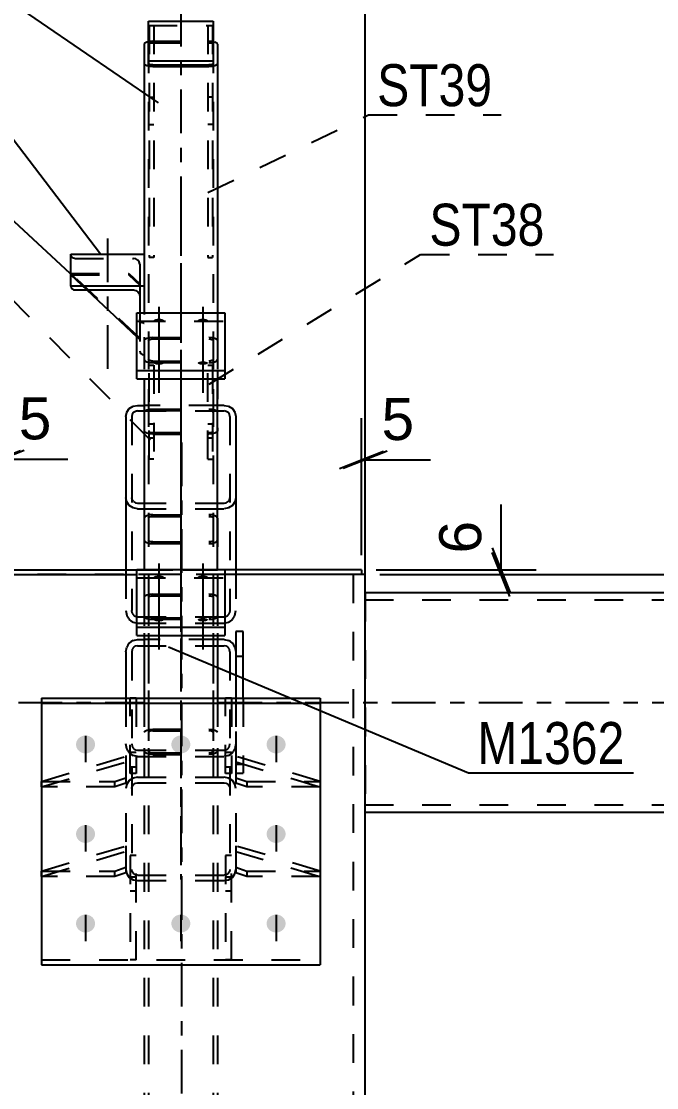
# Model space of a CAD drawing. Header units: millimetres. Extents: x -353 to 488, y -226 to 368.
# Drawn here: x -227.7 to -184.3, y 256.3 to 329 of the extents above; entities that cross this region are included whole.
import ezdxf

# ---------------------------------------------------------------- set-up
doc = ezdxf.new("R2010")
doc.units = ezdxf.units.MM
doc.linetypes.add('DXK_LINE_DOT2', pattern=[3.9198, 1.9599, -1.9599])
doc.linetypes.add('DXK_LINE_DOT3', pattern=[5.9187, 2.979, -0.9799, 0.9799, -0.9799])
doc.styles.add('Arial', font='ARIAL.TTF', dxfattribs={"height": 0.2})
doc.styles.add('Arial Narrow', font='ARIALN.TTF', dxfattribs={"height": 0.2})

# ---------------------------------------------------------------- blocks, each defined once
blk = doc.blocks.new('Part-284857872-17317 - 17312')
at = {"color": 2, "linetype": 'Continuous'}
for p, q in [((-220.06, 286.781), (-219.754, 286.846)), ((-219.754, 286.846), (-219.304, 286.846)), ((-213.854, 286.846), (-214.304, 286.846)), ((-213.854, 286.846), (-213.548, 286.781)), ((-220.554, 285.995), (-220.493, 286.321)), ((-220.554, 285.995), (-220.554, 282.844)), ((-213.115, 286.321), (-213.054, 285.995)), ((-213.054, 284.49), (-213.054, 282.844))]:
    blk.add_line(p, q, dxfattribs=at)
at = {"color": 7, "linetype": 'DXK_LINE_DOT2'}
for p, q in [((-214.304, 286.846), (-219.304, 286.846)), ((-220.124, 286.158), (-220.154, 285.995)), ((-220.154, 285.995), (-220.154, 271.145)), ((-219.754, 286.421), (-219.907, 286.388)), ((-219.754, 286.421), (-213.854, 286.421)), ((-213.701, 286.388), (-213.854, 286.421)), ((-213.454, 285.995), (-213.484, 286.158)), ((-213.454, 285.995), (-213.454, 271.145)), ((-213.054, 285.995), (-213.054, 284.49)), ((-220.554, 282.844), (-220.554, 271.145)), ((-213.054, 282.844), (-213.054, 271.145)), ((-220.493, 279.39), (-220.554, 279.716)), ((-220.154, 279.716), (-220.124, 279.553)), ((-219.907, 279.323), (-219.754, 279.291)), ((-213.854, 279.291), (-213.701, 279.323)), ((-213.484, 279.553), (-213.454, 279.716)), ((-213.054, 279.716), (-213.115, 279.39)), ((-219.754, 278.865), (-220.06, 278.93)), ((-219.754, 279.291), (-213.854, 279.291)), ((-219.754, 278.865), (-213.854, 278.865)), ((-213.548, 278.93), (-213.854, 278.865)), ((-220.32, 277.221), (-220.493, 276.977)), ((-220.06, 277.384), (-220.32, 277.221)), ((-219.754, 277.441), (-220.06, 277.384)), ((-219.754, 277.441), (-213.854, 277.441)), ((-213.548, 277.384), (-213.854, 277.441)), ((-213.288, 277.221), (-213.548, 277.384)), ((-213.115, 276.977), (-213.288, 277.221)), ((-220.493, 276.977), (-220.554, 276.689)), ((-220.154, 276.689), (-220.124, 276.833)), ((-220.124, 276.833), (-220.037, 276.955)), ((-220.037, 276.955), (-219.907, 277.036)), ((-219.907, 277.036), (-219.754, 277.065)), ((-219.754, 277.065), (-213.854, 277.065)), ((-213.854, 277.065), (-213.701, 277.036)), ((-213.701, 277.036), (-213.571, 276.955)), ((-213.571, 276.955), (-213.484, 276.833)), ((-213.484, 276.833), (-213.454, 276.689)), ((-213.054, 276.689), (-213.115, 276.977)), ((-220.554, 271.145), (-220.493, 270.857)), ((-220.493, 270.857), (-220.32, 270.613)), ((-220.32, 270.613), (-220.06, 270.45)), ((-220.124, 271.001), (-220.154, 271.145)), ((-220.037, 270.879), (-220.124, 271.001)), ((-219.907, 270.798), (-220.037, 270.879)), ((-219.754, 270.769), (-219.907, 270.798)), ((-219.754, 270.769), (-213.854, 270.769)), ((-213.701, 270.798), (-213.854, 270.769)), ((-213.571, 270.879), (-213.701, 270.798)), ((-213.484, 271.001), (-213.571, 270.879)), ((-213.548, 270.45), (-213.288, 270.613)), ((-213.454, 271.145), (-213.484, 271.001)), ((-213.288, 270.613), (-213.115, 270.857)), ((-213.115, 270.857), (-213.054, 271.145)), ((-220.06, 270.45), (-219.754, 270.393)), ((-219.754, 270.393), (-213.854, 270.393)), ((-213.854, 270.393), (-213.548, 270.45))]:
    blk.add_line(p, q, dxfattribs=at)
at = {"color": 7, "linetype": 'DXK_LINE_DOT3'}
blk.add_line((-216.804, 286.276), (-216.804, 270.497), dxfattribs=at)
at = {"color": 2, "linetype": 'Continuous'}
for centre, start, end in [((-219.719, 286.027), 114.31991, 159.24164), ((-213.889, 286.027), 20.75836, 65.68009)]:
    blk.add_arc(centre, 0.827, start, end, dxfattribs=at)
at = {"color": 7, "linetype": 'DXK_LINE_DOT2'}
for centre, radius, start, end in [((-219.737, 286.011), 0.414, 114.31991, 159.24164), ((-213.871, 286.011), 0.414, 20.75836, 65.68009), ((-219.719, 279.684), 0.827, 200.75836, 245.68009), ((-219.737, 279.7), 0.414, 200.75836, 245.68009), ((-213.871, 279.7), 0.414, 294.31991, 339.24164), ((-213.889, 279.684), 0.827, 294.31991, 339.24164)]:
    blk.add_arc(centre, radius, start, end, dxfattribs=at)
blk = doc.blocks.new('Part-284857872-17377 - 17312')
at = {"color": 7, "linetype": 'DXK_LINE_DOT3'}
blk.add_line((-216.804, 336.187), (-216.804, 292.31), dxfattribs=at)
at = {"color": 2, "linetype": 'Continuous'}
for p, q in [((-219.258, 327.521), (-219.304, 327.442)), ((-219.304, 327.442), (-219.304, 311.392)), ((-219.128, 327.588), (-219.258, 327.521)), ((-219.004, 327.616), (-219.128, 327.588)), ((-214.604, 327.616), (-214.48, 327.588)), ((-214.35, 327.521), (-214.48, 327.588)), ((-214.304, 327.442), (-214.35, 327.521)), ((-214.304, 327.442), (-214.304, 309.118)), ((-219.304, 326.141), (-219.258, 326.063)), ((-219.258, 326.063), (-219.128, 325.996)), ((-219.128, 325.996), (-218.934, 325.951)), ((-218.934, 325.951), (-218.704, 325.936)), ((-218.704, 326.038), (-214.904, 326.038)), ((-218.704, 325.936), (-214.904, 325.936)), ((-214.904, 325.936), (-214.674, 325.951)), ((-214.674, 325.951), (-214.48, 325.996)), ((-214.48, 325.996), (-214.35, 326.063)), ((-214.35, 326.063), (-214.304, 326.141))]:
    blk.add_line(p, q, dxfattribs=at)
at = {"color": 7, "linetype": 'DXK_LINE_DOT2'}
for p, q in [((-218.934, 327.632), (-219.004, 327.616)), ((-219.004, 327.442), (-218.981, 327.482)), ((-219.004, 327.442), (-219.004, 301.055)), ((-218.981, 327.482), (-218.916, 327.515)), ((-218.704, 327.648), (-218.934, 327.632)), ((-218.916, 327.515), (-218.819, 327.537)), ((-218.819, 327.537), (-218.704, 327.545)), ((-218.704, 327.648), (-214.904, 327.648)), ((-218.704, 327.545), (-214.904, 327.545)), ((-214.904, 327.648), (-214.674, 327.632)), ((-214.904, 327.545), (-214.789, 327.537)), ((-214.789, 327.537), (-214.692, 327.515)), ((-214.692, 327.515), (-214.627, 327.482)), ((-214.674, 327.632), (-214.604, 327.616)), ((-214.627, 327.482), (-214.604, 327.442)), ((-214.604, 327.442), (-214.604, 301.055)), ((-218.981, 326.102), (-219.004, 326.141)), ((-218.916, 326.069), (-218.981, 326.102)), ((-218.819, 326.046), (-218.916, 326.069)), ((-218.704, 326.038), (-218.819, 326.046)), ((-214.789, 326.046), (-214.904, 326.038)), ((-214.692, 326.069), (-214.789, 326.046)), ((-214.627, 326.102), (-214.692, 326.069)), ((-214.604, 326.141), (-214.627, 326.102)), ((-219.304, 311.392), (-219.304, 301.055)), ((-214.304, 309.118), (-214.304, 301.055)), ((-219.304, 302.356), (-219.258, 302.435)), ((-219.258, 302.435), (-219.128, 302.502)), ((-219.128, 302.502), (-218.934, 302.546)), ((-218.981, 302.396), (-219.004, 302.356)), ((-218.916, 302.429), (-218.981, 302.396)), ((-218.934, 302.546), (-218.704, 302.562)), ((-218.819, 302.451), (-218.916, 302.429)), ((-218.704, 302.459), (-218.819, 302.451)), ((-218.704, 302.562), (-214.904, 302.562)), ((-218.704, 302.459), (-214.904, 302.459)), ((-214.904, 302.562), (-214.674, 302.546)), ((-214.789, 302.451), (-214.904, 302.459)), ((-214.692, 302.429), (-214.789, 302.451)), ((-214.627, 302.396), (-214.692, 302.429)), ((-214.674, 302.546), (-214.48, 302.502)), ((-214.604, 302.356), (-214.627, 302.396)), ((-214.48, 302.502), (-214.35, 302.435)), ((-214.35, 302.435), (-214.304, 302.356)), ((-219.258, 300.976), (-219.304, 301.055)), ((-219.128, 300.91), (-219.258, 300.976)), ((-218.934, 300.865), (-219.128, 300.91)), ((-219.004, 301.055), (-218.981, 301.016)), ((-218.981, 301.016), (-218.916, 300.982)), ((-218.704, 300.85), (-218.934, 300.865)), ((-218.916, 300.982), (-218.819, 300.96)), ((-218.819, 300.96), (-218.704, 300.952)), ((-218.704, 300.952), (-214.904, 300.952)), ((-218.704, 300.85), (-214.904, 300.85)), ((-214.904, 300.952), (-214.789, 300.96)), ((-214.674, 300.865), (-214.904, 300.85)), ((-214.789, 300.96), (-214.692, 300.982)), ((-214.692, 300.982), (-214.627, 301.016)), ((-214.48, 300.91), (-214.674, 300.865)), ((-214.627, 301.016), (-214.604, 301.055)), ((-214.35, 300.976), (-214.48, 300.91)), ((-214.304, 301.055), (-214.35, 300.976))]:
    blk.add_line(p, q, dxfattribs=at)
blk = doc.blocks.new('Part-284857872-17313 - 17312')
at = {"color": 2, "linetype": 'Continuous'}
for p, q in [((-149.805, 290.035), (-204.236, 290.035)), ((-154.93, 275.035), (-204.236, 275.035))]:
    blk.add_line(p, q, dxfattribs=at)
at = {"color": 7, "linetype": 'DXK_LINE_DOT2'}
for p, q in [((-204.236, 290.035), (-204.236, 275.035)), ((-143.505, 289.535), (-204.236, 289.535)), ((-143.505, 275.535), (-204.236, 275.535))]:
    blk.add_line(p, q, dxfattribs=at)
at = {"color": 7, "linetype": 'DXK_LINE_DOT3'}
blk.add_line((-214.236, 282.535), (-133.505, 282.535), dxfattribs=at)
blk = doc.blocks.new('Part-284857872-17332 - 17312')
at = {"color": 2, "linetype": 'Continuous'}
for p, q in [((-226.304, 282.844), (-207.304, 282.844)), ((-226.304, 282.844), (-226.304, 264.648)), ((-226.304, 282.502), (-207.304, 282.502)), ((-207.304, 282.844), (-207.304, 264.648)), ((-226.304, 264.648), (-207.304, 264.648))]:
    blk.add_line(p, q, dxfattribs=at)
at = {"color": 7, "linetype": 'DXK_LINE_DOT2'}
blk.add_line((-226.304, 264.99), (-207.304, 264.99), dxfattribs=at)
blk = doc.blocks.new('Part-284857872-17334 - 17312')
at = {"color": 2, "linetype": 'Continuous'}
for p, q in [((-228.986, 291.584), (-219.804, 291.584)), ((-228.986, 291.584), (-228.986, 291.284)), ((-228.986, 291.284), (-228.441, 291.284)), ((-204.486, 291.584), (-213.804, 291.584)), ((-204.486, 291.284), (-205.032, 291.284)), ((-204.486, 291.584), (-204.486, 291.284))]:
    blk.add_line(p, q, dxfattribs=at)
at = {"color": 7, "linetype": 'DXK_LINE_DOT2'}
for p, q in [((-205.032, 291.284), (-228.441, 291.284)), ((-213.804, 291.584), (-219.804, 291.584))]:
    blk.add_line(p, q, dxfattribs=at)
blk = doc.blocks.new('Part-284857872-17336 - 17312')
at = {"color": 2, "linetype": 'Continuous'}
for p, q in [((-213.054, 287.378), (-213.054, 284.49)), ((-212.554, 287.378), (-213.054, 287.378)), ((-212.554, 282.844), (-212.554, 287.378)), ((-213.054, 285.712), (-212.554, 285.712))]:
    blk.add_line(p, q, dxfattribs=at)
at = {"color": 7, "linetype": 'DXK_LINE_DOT2'}
for p, q in [((-213.054, 284.49), (-213.054, 277.724)), ((-212.554, 282.844), (-212.554, 277.724)), ((-213.054, 278.333), (-212.554, 278.333)), ((-213.054, 277.724), (-212.554, 277.724))]:
    blk.add_line(p, q, dxfattribs=at)
blk = doc.blocks.new('Part-284857872-17338 - 17312')
at = {"color": 7, "linetype": 'DXK_LINE_DOT3'}
blk.add_line((-292.986, 282.535), (-219.236, 282.535), dxfattribs=at)
blk = doc.blocks.new('Part-284857872-17363 - 17312')
at = {"color": 2, "linetype": 'Continuous'}
for p, q in [((-220.493, 302.346), (-220.32, 302.59)), ((-220.32, 302.59), (-220.06, 302.753)), ((-220.06, 302.753), (-219.754, 302.81)), ((-219.754, 302.81), (-219.304, 302.81)), ((-213.854, 302.81), (-214.304, 302.81)), ((-213.854, 302.81), (-213.548, 302.753)), ((-213.548, 302.753), (-213.288, 302.59)), ((-213.288, 302.59), (-213.115, 302.346)), ((-220.554, 302.058), (-220.493, 302.346)), ((-220.554, 302.058), (-220.554, 291.584)), ((-213.115, 302.346), (-213.054, 302.058)), ((-213.054, 302.058), (-213.054, 291.584))]:
    blk.add_line(p, q, dxfattribs=at)
at = {"color": 7, "linetype": 'DXK_LINE_DOT2'}
for p, q in [((-214.304, 302.81), (-219.304, 302.81)), ((-220.124, 302.202), (-220.154, 302.058)), ((-220.154, 302.058), (-220.154, 288.815)), ((-220.037, 302.324), (-220.124, 302.202)), ((-219.907, 302.405), (-220.037, 302.324)), ((-219.754, 302.434), (-219.907, 302.405)), ((-219.754, 302.434), (-213.854, 302.434)), ((-213.701, 302.405), (-213.854, 302.434)), ((-213.571, 302.324), (-213.701, 302.405)), ((-213.484, 302.202), (-213.571, 302.324)), ((-213.454, 302.058), (-213.484, 302.202)), ((-213.454, 302.058), (-213.454, 288.815)), ((-220.493, 296.226), (-220.554, 296.514)), ((-220.32, 295.982), (-220.493, 296.226)), ((-220.124, 296.37), (-220.154, 296.514)), ((-220.06, 296.281), (-220.124, 296.37)), ((-220.037, 296.248), (-220.06, 296.281)), ((-220.037, 296.248), (-219.907, 296.167)), ((-219.907, 296.167), (-219.754, 296.138)), ((-219.754, 296.138), (-213.854, 296.138)), ((-213.854, 296.138), (-213.701, 296.167)), ((-213.701, 296.167), (-213.571, 296.248)), ((-213.571, 296.248), (-213.548, 296.281)), ((-213.548, 296.281), (-213.484, 296.37)), ((-213.484, 296.37), (-213.454, 296.514)), ((-213.115, 296.226), (-213.288, 295.982)), ((-213.054, 296.514), (-213.115, 296.226)), ((-220.06, 295.819), (-220.32, 295.982)), ((-219.754, 295.762), (-220.06, 295.819)), ((-219.754, 295.762), (-213.854, 295.762)), ((-213.548, 295.819), (-213.854, 295.762)), ((-213.288, 295.982), (-213.548, 295.819)), ((-220.554, 291.584), (-213.054, 291.584)), ((-220.554, 291.584), (-220.554, 288.815)), ((-213.054, 291.584), (-213.054, 288.815)), ((-220.554, 288.815), (-220.493, 288.49)), ((-220.124, 288.652), (-220.154, 288.815)), ((-213.454, 288.815), (-213.484, 288.652)), ((-213.115, 288.49), (-213.054, 288.815)), ((-219.754, 288.39), (-219.907, 288.422)), ((-219.754, 288.39), (-213.854, 288.39)), ((-213.701, 288.422), (-213.854, 288.39)), ((-220.06, 288.029), (-219.754, 287.964)), ((-219.754, 287.964), (-213.854, 287.964)), ((-213.854, 287.964), (-213.548, 288.029))]:
    blk.add_line(p, q, dxfattribs=at)
at = {"color": 7, "linetype": 'DXK_LINE_DOT3'}
blk.add_line((-216.804, 302.706), (-216.804, 284.64), dxfattribs=at)
at = {"color": 7, "linetype": 'DXK_LINE_DOT2'}
for centre, radius, start, end in [((-219.719, 288.783), 0.827, 200.75831, 245.68004), ((-219.737, 288.799), 0.414, 200.75831, 245.68004), ((-213.871, 288.799), 0.414, 294.31996, 339.24169), ((-213.889, 288.783), 0.827, 294.31996, 339.24169)]:
    blk.add_arc(centre, radius, start, end, dxfattribs=at)
blk = doc.blocks.new('Part-284857872-17364 - 17312')
at = {"color": 7, "linetype": 'DXK_LINE_DOT2'}
for p, q in [((-218.934, 295.339), (-219.128, 295.287)), ((-218.704, 295.357), (-218.934, 295.339)), ((-218.704, 295.357), (-214.904, 295.357)), ((-214.674, 295.339), (-214.904, 295.357)), ((-214.48, 295.287), (-214.674, 295.339)), ((-219.258, 295.211), (-219.304, 295.12)), ((-219.304, 295.12), (-219.304, 182.166)), ((-219.128, 295.287), (-219.258, 295.211)), ((-219.004, 295.12), (-218.981, 295.165)), ((-219.004, 295.12), (-219.004, 182.166)), ((-218.981, 295.165), (-218.916, 295.204)), ((-218.916, 295.204), (-218.819, 295.229)), ((-218.819, 295.229), (-218.704, 295.238)), ((-218.704, 295.238), (-214.904, 295.238)), ((-214.904, 295.238), (-214.789, 295.229)), ((-214.789, 295.229), (-214.692, 295.204)), ((-214.692, 295.204), (-214.627, 295.165)), ((-214.627, 295.165), (-214.604, 295.12)), ((-214.604, 295.12), (-214.604, 182.166)), ((-214.35, 295.211), (-214.48, 295.287)), ((-214.304, 295.12), (-214.35, 295.211)), ((-214.304, 295.12), (-214.304, 182.166)), ((-219.304, 293.621), (-219.258, 293.531)), ((-219.258, 293.531), (-219.128, 293.454)), ((-219.128, 293.454), (-218.934, 293.402)), ((-218.981, 293.576), (-219.004, 293.621)), ((-218.916, 293.537), (-218.981, 293.576)), ((-218.934, 293.402), (-218.704, 293.384)), ((-218.819, 293.512), (-218.916, 293.537)), ((-218.704, 293.503), (-218.819, 293.512)), ((-218.704, 293.503), (-214.904, 293.503)), ((-218.704, 293.384), (-214.904, 293.384)), ((-214.789, 293.512), (-214.904, 293.503)), ((-214.904, 293.384), (-214.674, 293.402)), ((-214.692, 293.537), (-214.789, 293.512)), ((-214.627, 293.576), (-214.692, 293.537)), ((-214.674, 293.402), (-214.48, 293.454)), ((-214.604, 293.621), (-214.627, 293.576)), ((-214.48, 293.454), (-214.35, 293.531)), ((-214.35, 293.531), (-214.304, 293.621))]:
    blk.add_line(p, q, dxfattribs=at)
blk = doc.blocks.new('Part-284857872-17368 - 17312')
at = {"color": 7, "linetype": 'DXK_LINE_DOT3'}
blk.add_line((-216.804, 315.985), (-216.804, 282.188), dxfattribs=at)
at = {"color": 7, "linetype": 'DXK_LINE_DOT2'}
for p, q in [((-219.258, 307.316), (-219.304, 307.238)), ((-219.304, 307.238), (-219.304, 304.621)), ((-219.128, 307.383), (-219.258, 307.316)), ((-218.934, 307.427), (-219.128, 307.383)), ((-219.004, 307.238), (-218.981, 307.277)), ((-219.004, 307.238), (-219.004, 291.584)), ((-218.981, 307.277), (-218.916, 307.31)), ((-218.704, 307.443), (-218.934, 307.427)), ((-218.916, 307.31), (-218.819, 307.332)), ((-218.819, 307.332), (-218.704, 307.34)), ((-218.704, 307.443), (-214.904, 307.443)), ((-218.704, 307.34), (-214.904, 307.34)), ((-214.674, 307.427), (-214.904, 307.443)), ((-214.904, 307.34), (-214.789, 307.332)), ((-214.789, 307.332), (-214.692, 307.31)), ((-214.692, 307.31), (-214.627, 307.277)), ((-214.48, 307.383), (-214.674, 307.427)), ((-214.627, 307.277), (-214.604, 307.238)), ((-214.604, 307.238), (-214.604, 291.584)), ((-214.35, 307.316), (-214.48, 307.383)), ((-214.304, 307.238), (-214.35, 307.316)), ((-214.304, 307.238), (-214.304, 304.621)), ((-219.304, 305.938), (-219.258, 305.859)), ((-219.258, 305.859), (-219.128, 305.793)), ((-219.128, 305.793), (-218.934, 305.748)), ((-218.981, 305.899), (-219.004, 305.938)), ((-218.916, 305.865), (-218.981, 305.899)), ((-218.934, 305.748), (-218.704, 305.733)), ((-218.819, 305.843), (-218.916, 305.865)), ((-218.704, 305.835), (-218.819, 305.843)), ((-218.704, 305.835), (-214.904, 305.835)), ((-218.704, 305.733), (-214.904, 305.733)), ((-214.789, 305.843), (-214.904, 305.835)), ((-214.904, 305.733), (-214.674, 305.748)), ((-214.692, 305.865), (-214.789, 305.843)), ((-214.627, 305.899), (-214.692, 305.865)), ((-214.674, 305.748), (-214.48, 305.793)), ((-214.604, 305.938), (-214.627, 305.899)), ((-214.48, 305.793), (-214.35, 305.859)), ((-214.35, 305.859), (-214.304, 305.938)), ((-219.304, 291.609), (-219.304, 291.584)), ((-219.304, 291.584), (-214.304, 291.584)), ((-214.304, 291.584), (-214.304, 291.609))]:
    blk.add_line(p, q, dxfattribs=at)
at = {"color": 2, "linetype": 'Continuous'}
for p, q in [((-219.304, 304.621), (-219.304, 291.609)), ((-214.304, 291.609), (-214.304, 304.621))]:
    blk.add_line(p, q, dxfattribs=at)
blk = doc.blocks.new('Part-284857872-17369 - 17312')
at = {"color": 2, "linetype": 'Continuous'}
for p, q in [((-219.804, 304.621), (-219.804, 309.118)), ((-219.804, 309.118), (-213.804, 309.118)), ((-213.804, 309.118), (-213.804, 304.621)), ((-219.804, 305.185), (-213.804, 305.185)), ((-219.804, 304.621), (-213.804, 304.621))]:
    blk.add_line(p, q, dxfattribs=at)
at = {"color": 7, "linetype": 'DXK_LINE_DOT2'}
blk.add_line((-219.804, 308.554), (-213.804, 308.554), dxfattribs=at)
blk = doc.blocks.new('Part-284857872-17370 - 17312')
at = {"color": 7, "linetype": 'DXK_LINE_DOT3'}
blk.add_line((-216.804, 298.475), (-216.804, 270.466), dxfattribs=at)
at = {"color": 7, "linetype": 'DXK_LINE_DOT2'}
for p, q in [((-219.258, 289.807), (-219.304, 289.728)), ((-219.304, 289.728), (-219.304, 287.112)), ((-219.128, 289.873), (-219.258, 289.807)), ((-218.934, 289.918), (-219.128, 289.873)), ((-219.004, 289.728), (-218.981, 289.768)), ((-219.004, 289.728), (-219.004, 279.213)), ((-218.981, 289.768), (-218.916, 289.801)), ((-218.704, 289.934), (-218.934, 289.918)), ((-218.916, 289.801), (-218.819, 289.823)), ((-218.819, 289.823), (-218.704, 289.831)), ((-218.704, 289.934), (-214.904, 289.934)), ((-218.704, 289.831), (-214.904, 289.831)), ((-214.674, 289.918), (-214.904, 289.934)), ((-214.904, 289.831), (-214.789, 289.823)), ((-214.789, 289.823), (-214.692, 289.801)), ((-214.692, 289.801), (-214.627, 289.768)), ((-214.48, 289.873), (-214.674, 289.918)), ((-214.627, 289.768), (-214.604, 289.728)), ((-214.604, 289.728), (-214.604, 279.213)), ((-214.35, 289.807), (-214.48, 289.873)), ((-214.304, 289.728), (-214.35, 289.807)), ((-214.304, 289.728), (-214.304, 287.112)), ((-219.304, 288.429), (-219.258, 288.35)), ((-219.258, 288.35), (-219.128, 288.284)), ((-219.128, 288.284), (-218.934, 288.239)), ((-218.981, 288.389), (-219.004, 288.429)), ((-218.916, 288.356), (-218.981, 288.389)), ((-218.934, 288.239), (-218.704, 288.223)), ((-218.819, 288.334), (-218.916, 288.356)), ((-218.704, 288.326), (-218.819, 288.334)), ((-218.704, 288.326), (-214.904, 288.326)), ((-218.704, 288.223), (-214.904, 288.223)), ((-214.789, 288.334), (-214.904, 288.326)), ((-214.904, 288.223), (-214.674, 288.239)), ((-214.692, 288.356), (-214.789, 288.334)), ((-214.627, 288.389), (-214.692, 288.356)), ((-214.674, 288.239), (-214.48, 288.284)), ((-214.604, 288.429), (-214.627, 288.389)), ((-214.48, 288.284), (-214.35, 288.35)), ((-214.35, 288.35), (-214.304, 288.429)), ((-219.304, 282.844), (-219.304, 279.213)), ((-214.304, 282.844), (-214.304, 279.213)), ((-219.304, 280.512), (-219.258, 280.591)), ((-219.258, 280.591), (-219.128, 280.658)), ((-219.128, 280.658), (-218.934, 280.702)), ((-218.981, 280.552), (-219.004, 280.512)), ((-218.916, 280.585), (-218.981, 280.552)), ((-218.934, 280.702), (-218.704, 280.718)), ((-218.819, 280.607), (-218.916, 280.585)), ((-218.704, 280.615), (-218.819, 280.607)), ((-218.704, 280.718), (-214.904, 280.718)), ((-218.704, 280.615), (-214.904, 280.615)), ((-214.904, 280.718), (-214.674, 280.702)), ((-214.789, 280.607), (-214.904, 280.615)), ((-214.692, 280.585), (-214.789, 280.607)), ((-214.627, 280.552), (-214.692, 280.585)), ((-214.674, 280.702), (-214.48, 280.658)), ((-214.604, 280.512), (-214.627, 280.552)), ((-214.48, 280.658), (-214.35, 280.591)), ((-214.35, 280.591), (-214.304, 280.512)), ((-219.258, 279.134), (-219.304, 279.213)), ((-219.128, 279.068), (-219.258, 279.134)), ((-218.934, 279.023), (-219.128, 279.068)), ((-219.004, 279.213), (-218.981, 279.174)), ((-218.981, 279.174), (-218.916, 279.14)), ((-218.704, 279.008), (-218.934, 279.023)), ((-218.916, 279.14), (-218.819, 279.118)), ((-218.819, 279.118), (-218.704, 279.11)), ((-218.704, 279.11), (-214.904, 279.11)), ((-218.704, 279.008), (-214.904, 279.008)), ((-214.904, 279.11), (-214.789, 279.118)), ((-214.674, 279.023), (-214.904, 279.008)), ((-214.789, 279.118), (-214.692, 279.14)), ((-214.692, 279.14), (-214.627, 279.174)), ((-214.48, 279.068), (-214.674, 279.023)), ((-214.627, 279.174), (-214.604, 279.213)), ((-214.35, 279.134), (-214.48, 279.068)), ((-214.304, 279.213), (-214.35, 279.134))]:
    blk.add_line(p, q, dxfattribs=at)
at = {"color": 2, "linetype": 'Continuous'}
for p, q in [((-219.304, 287.112), (-219.304, 282.844)), ((-214.304, 287.112), (-214.304, 282.844))]:
    blk.add_line(p, q, dxfattribs=at)
blk = doc.blocks.new('Part-284857872-17371 - 17312')
at = {"color": 2, "linetype": 'Continuous'}
for p, q in [((-219.804, 287.112), (-219.804, 291.609)), ((-219.804, 291.609), (-213.804, 291.609)), ((-213.804, 291.609), (-213.804, 287.112)), ((-219.804, 287.676), (-213.804, 287.676)), ((-219.804, 287.112), (-213.804, 287.112))]:
    blk.add_line(p, q, dxfattribs=at)
at = {"color": 7, "linetype": 'DXK_LINE_DOT2'}
blk.add_line((-219.804, 291.045), (-213.804, 291.045), dxfattribs=at)
blk = doc.blocks.new('Part-284857872-17378 - 17312')
at = {"color": 7, "linetype": 'DXK_LINE_DOT2'}
for p, q in [((-218.954, 328.727), (-218.954, 312.897)), ((-218.954, 328.727), (-218.654, 328.727)), ((-218.654, 328.727), (-218.654, 312.897)), ((-218.954, 327.648), (-218.654, 327.648)), ((-218.954, 323.845), (-218.654, 323.845)), ((-218.954, 321.962), (-218.654, 321.962)), ((-218.654, 312.897), (-218.954, 312.897))]:
    blk.add_line(p, q, dxfattribs=at)
blk = doc.blocks.new('Part-284857872-17379 - 17312')
at = {"color": 2, "linetype": 'Continuous'}
for p, q in [((-219.004, 326.038), (-219.004, 329.009)), ((-219.004, 329.009), (-214.604, 329.009)), ((-214.604, 329.009), (-214.604, 326.038)), ((-219.004, 326.32), (-214.604, 326.32)), ((-219.004, 326.038), (-214.604, 326.038))]:
    blk.add_line(p, q, dxfattribs=at)
at = {"color": 7, "linetype": 'DXK_LINE_DOT2'}
blk.add_line((-219.004, 328.727), (-214.604, 328.727), dxfattribs=at)
blk = doc.blocks.new('Part-284857872-17380 - 17312')
at = {"color": 7, "linetype": 'DXK_LINE_DOT2'}
for p, q in [((-214.954, 299.141), (-214.954, 305.549)), ((-214.954, 305.549), (-214.654, 305.549)), ((-214.654, 305.549), (-214.654, 299.141)), ((-214.954, 301.556), (-214.654, 301.556)), ((-214.954, 300.595), (-214.654, 300.595)), ((-214.954, 299.141), (-214.654, 299.141))]:
    blk.add_line(p, q, dxfattribs=at)
blk = doc.blocks.new('Part-284857872-17381 - 17312')
at = {"color": 7, "linetype": 'DXK_LINE_DOT2'}
for p, q in [((-218.954, 299.141), (-218.954, 305.549)), ((-218.954, 305.549), (-218.654, 305.549)), ((-218.654, 305.549), (-218.654, 299.141)), ((-218.954, 301.556), (-218.654, 301.556)), ((-218.954, 300.595), (-218.654, 300.595)), ((-218.654, 299.141), (-218.954, 299.141))]:
    blk.add_line(p, q, dxfattribs=at)
blk = doc.blocks.new('Part-284857872-17382 - 17312')
at = {"color": 7, "linetype": 'DXK_LINE_DOT2'}
for p, q in [((-214.954, 328.727), (-214.954, 312.897)), ((-214.954, 328.727), (-214.654, 328.727)), ((-214.654, 328.727), (-214.654, 312.897)), ((-214.954, 327.648), (-214.654, 327.648)), ((-214.654, 323.845), (-214.954, 323.845)), ((-214.654, 321.962), (-214.954, 321.962)), ((-214.954, 312.897), (-214.654, 312.897))]:
    blk.add_line(p, q, dxfattribs=at)
blk = doc.blocks.new('Part-284857872-17383 - 17312')
at = {"color": 7, "linetype": 'DXK_LINE_DOT3'}
blk.add_line((-221.804, 314.192), (-221.804, 305.197), dxfattribs=at)
at = {"color": 2, "linetype": 'Continuous'}
for p, q in [((-224.304, 313.121), (-219.304, 313.121)), ((-224.304, 310.943), (-224.304, 313.121)), ((-219.304, 311.392), (-219.304, 309.118)), ((-224.304, 310.967), (-219.304, 310.967)), ((-224.304, 310.943), (-224.283, 310.844)), ((-224.283, 310.844), (-224.223, 310.76)), ((-224.223, 310.76), (-224.134, 310.704)), ((-224.134, 310.704), (-224.029, 310.685)), ((-224.029, 310.685), (-220.029, 310.685)), ((-220.029, 310.685), (-219.866, 310.654)), ((-219.866, 310.654), (-219.728, 310.568)), ((-219.728, 310.568), (-219.636, 310.438)), ((-219.636, 310.438), (-219.604, 310.285)), ((-219.604, 310.285), (-219.604, 309.118))]:
    blk.add_line(p, q, dxfattribs=at)
at = {"color": 7, "linetype": 'DXK_LINE_DOT2'}
for p, q in [((-224.304, 313.098), (-224.304, 313.121)), ((-224.283, 312.999), (-224.304, 313.098)), ((-224.223, 312.915), (-224.283, 312.999)), ((-224.134, 312.859), (-224.223, 312.915)), ((-224.029, 312.839), (-224.134, 312.859)), ((-224.029, 312.839), (-220.029, 312.839)), ((-219.866, 312.809), (-220.029, 312.839)), ((-219.728, 312.722), (-219.866, 312.809)), ((-219.304, 313.121), (-219.304, 311.392)), ((-219.636, 312.593), (-219.728, 312.722)), ((-219.604, 312.44), (-219.636, 312.593)), ((-219.604, 312.44), (-219.604, 310.285)), ((-224.304, 310.967), (-224.304, 310.943)), ((-219.304, 310.967), (-219.304, 306.268)), ((-219.604, 309.118), (-219.604, 306.526)), ((-219.583, 308.582), (-219.604, 308.681)), ((-219.523, 308.498), (-219.583, 308.582)), ((-219.434, 308.442), (-219.523, 308.498)), ((-219.329, 308.423), (-219.434, 308.442)), ((-219.329, 308.423), (-219.304, 308.423)), ((-219.604, 306.526), (-219.583, 306.428)), ((-219.583, 306.428), (-219.523, 306.344)), ((-219.523, 306.344), (-219.434, 306.288)), ((-219.434, 306.288), (-219.329, 306.268)), ((-219.304, 306.268), (-219.329, 306.268))]:
    blk.add_line(p, q, dxfattribs=at)
blk = doc.blocks.new('Part-284857872-17384 - 17312')
at = {"color": 7, "linetype": 'DXK_LINE_DOT2'}
for p, q in [((-219.604, 307.397), (-224.304, 311.814)), ((-224.304, 311.814), (-220.354, 311.814)), ((-224.304, 311.814), (-224.304, 311.711)), ((-224.304, 311.711), (-223.211, 310.685)), ((-224.304, 311.711), (-220.354, 311.711)), ((-220.354, 311.814), (-219.604, 311.109)), ((-220.354, 311.814), (-220.354, 311.711)), ((-220.354, 311.711), (-219.604, 311.007)), ((-219.604, 311.109), (-219.604, 307.295)), ((-219.804, 307.483), (-219.604, 307.295))]:
    blk.add_line(p, q, dxfattribs=at)
at = {"color": 2, "linetype": 'Continuous'}
blk.add_line((-223.211, 310.685), (-219.804, 307.483), dxfattribs=at)
blk = doc.blocks.new('Part-284857872-17387 - 17312')
at = {"color": 7, "linetype": 'DXK_LINE_DOT3'}
blk.add_line((-216.736, 54.645), (-216.736, 301.284), dxfattribs=at)
at = {"color": 2, "linetype": 'Continuous'}
for p, q in [((-228.441, 291.284), (-227.636, 291.284)), ((-227.636, 291.284), (-219.804, 291.284)), ((-205.032, 291.284), (-213.804, 291.284)), ((-204.236, 291.284), (-204.486, 291.284)), ((-204.236, 54.645), (-204.236, 291.284))]:
    blk.add_line(p, q, dxfattribs=at)
at = {"color": 7, "linetype": 'DXK_LINE_DOT2'}
for p, q in [((-213.804, 291.284), (-219.804, 291.284)), ((-204.486, 291.284), (-205.224, 291.284)), ((-205.036, 291.284), (-205.036, 54.645))]:
    blk.add_line(p, q, dxfattribs=at)
blk = doc.blocks.new('Part-284857872-17388 - 17312')
at = {"color": 7, "linetype": 'DXK_LINE_DOT2'}
for p, q in [((-226.304, 277.159), (-220.554, 278.869)), ((-220.554, 278.869), (-220.554, 277.039)), ((-226.304, 276.783), (-220.554, 278.493)), ((-226.304, 276.783), (-226.304, 277.159)), ((-226.304, 277.159), (-221.304, 277.159)), ((-221.304, 277.159), (-220.554, 277.415)), ((-221.304, 276.783), (-221.304, 277.159)), ((-221.304, 276.783), (-226.304, 276.783)), ((-220.554, 277.039), (-221.304, 276.783))]:
    blk.add_line(p, q, dxfattribs=at)
blk = doc.blocks.new('Part-284857872-17389 - 17312')
at = {"color": 7, "linetype": 'DXK_LINE_DOT2'}
for p, q in [((-226.304, 271.051), (-220.554, 272.761)), ((-226.304, 270.675), (-220.554, 272.385)), ((-220.554, 272.761), (-220.554, 270.932)), ((-226.304, 270.675), (-226.304, 271.051)), ((-226.304, 271.051), (-221.304, 271.051)), ((-221.304, 270.675), (-226.304, 270.675)), ((-221.304, 271.051), (-220.554, 271.308)), ((-221.304, 270.675), (-221.304, 271.051)), ((-220.554, 270.932), (-221.304, 270.675))]:
    blk.add_line(p, q, dxfattribs=at)
blk = doc.blocks.new('Part-284857872-17390 - 17312')
at = {"color": 7, "linetype": 'DXK_LINE_DOT2'}
for p, q in [((-213.054, 278.869), (-213.054, 277.039)), ((-207.304, 277.159), (-213.054, 278.869)), ((-213.054, 278.493), (-207.304, 276.783)), ((-213.054, 277.415), (-212.304, 277.159)), ((-212.304, 277.159), (-207.304, 277.159)), ((-212.304, 277.159), (-212.304, 276.783)), ((-207.304, 277.159), (-207.304, 276.783)), ((-212.304, 276.783), (-213.054, 277.039)), ((-207.304, 276.783), (-212.304, 276.783))]:
    blk.add_line(p, q, dxfattribs=at)
blk = doc.blocks.new('Part-284857872-17391 - 17312')
at = {"color": 7, "linetype": 'DXK_LINE_DOT2'}
for p, q in [((-213.054, 272.761), (-213.054, 270.932)), ((-207.304, 271.051), (-213.054, 272.761)), ((-213.054, 272.385), (-207.304, 270.675)), ((-213.054, 271.308), (-212.304, 271.051)), ((-212.304, 270.675), (-213.054, 270.932)), ((-212.304, 271.051), (-207.304, 271.051)), ((-212.304, 271.051), (-212.304, 270.675)), ((-207.304, 270.675), (-212.304, 270.675)), ((-207.304, 271.051), (-207.304, 270.675))]:
    blk.add_line(p, q, dxfattribs=at)
blk = doc.blocks.new('Part-284857872-17392 - 17312')
at = {"color": 2, "linetype": 'Continuous'}
blk.add_line((-219.854, 282.844), (-220.254, 282.844), dxfattribs=at)
at = {"color": 7, "linetype": 'DXK_LINE_DOT2'}
for p, q in [((-220.254, 277.697), (-220.254, 282.844)), ((-219.854, 282.844), (-219.854, 277.697)), ((-220.254, 279.151), (-219.854, 279.151)), ((-220.254, 278.146), (-219.854, 278.146)), ((-219.854, 277.697), (-220.254, 277.697))]:
    blk.add_line(p, q, dxfattribs=at)
blk = doc.blocks.new('Part-284857872-17393 - 17312')
at = {"color": 2, "linetype": 'Continuous'}
blk.add_line((-213.354, 282.844), (-213.754, 282.844), dxfattribs=at)
at = {"color": 7, "linetype": 'DXK_LINE_DOT2'}
for p, q in [((-213.754, 277.697), (-213.754, 282.844)), ((-213.354, 282.844), (-213.354, 277.697)), ((-213.754, 279.151), (-213.354, 279.151)), ((-213.754, 278.146), (-213.354, 278.146)), ((-213.354, 277.697), (-213.754, 277.697))]:
    blk.add_line(p, q, dxfattribs=at)
blk = doc.blocks.new('Part-284857872-17394 - 17312')
at = {"color": 7, "linetype": 'DXK_LINE_DOT2'}
for p, q in [((-220.254, 272.103), (-220.254, 264.99)), ((-219.854, 272.103), (-220.254, 272.103)), ((-219.854, 264.99), (-219.854, 272.103)), ((-220.254, 270.65), (-219.854, 270.65)), ((-220.254, 269.688), (-219.854, 269.688)), ((-219.854, 264.99), (-220.254, 264.99))]:
    blk.add_line(p, q, dxfattribs=at)
blk = doc.blocks.new('Part-284857872-17395 - 17312')
at = {"color": 7, "linetype": 'DXK_LINE_DOT2'}
for p, q in [((-213.754, 272.103), (-213.754, 264.99)), ((-213.354, 272.103), (-213.754, 272.103)), ((-213.354, 264.99), (-213.354, 272.103)), ((-213.754, 270.65), (-213.354, 270.65)), ((-213.754, 269.688), (-213.354, 269.688)), ((-213.354, 264.99), (-213.754, 264.99))]:
    blk.add_line(p, q, dxfattribs=at)
blk = doc.blocks.new('Bolt-284857872-17408 - 17312')
at = {"linetype": 'Continuous'}
for points in [[(-223.304, 280.294), (-223.169, 280.28), (-223.04, 280.241), (-222.922, 280.177), (-222.821, 280.092), (-222.741, 279.988), (-222.686, 279.872), (-222.658, 279.747), (-222.658, 279.619), (-222.686, 279.494), (-222.741, 279.378), (-222.821, 279.274), (-222.922, 279.189), (-223.04, 279.125), (-223.169, 279.086), (-223.304, 279.072), (-223.439, 279.086), (-223.568, 279.125), (-223.686, 279.189), (-223.787, 279.274), (-223.867, 279.378), (-223.922, 279.494), (-223.95, 279.619), (-223.95, 279.747), (-223.922, 279.872), (-223.867, 279.988), (-223.787, 280.092), (-223.686, 280.177), (-223.568, 280.241), (-223.439, 280.28)], [(-216.804, 280.294), (-216.669, 280.28), (-216.54, 280.241), (-216.422, 280.177), (-216.321, 280.092), (-216.241, 279.988), (-216.186, 279.872), (-216.158, 279.747), (-216.158, 279.619), (-216.186, 279.494), (-216.241, 279.378), (-216.321, 279.274), (-216.422, 279.189), (-216.54, 279.125), (-216.669, 279.086), (-216.804, 279.072), (-216.939, 279.086), (-217.068, 279.125), (-217.186, 279.189), (-217.287, 279.274), (-217.367, 279.378), (-217.422, 279.494), (-217.45, 279.619), (-217.45, 279.747), (-217.422, 279.872), (-217.367, 279.988), (-217.287, 280.092), (-217.186, 280.177), (-217.068, 280.241), (-216.939, 280.28)], [(-210.304, 280.294), (-210.169, 280.28), (-210.04, 280.241), (-209.922, 280.177), (-209.821, 280.092), (-209.741, 279.988), (-209.686, 279.872), (-209.658, 279.747), (-209.658, 279.619), (-209.686, 279.494), (-209.741, 279.378), (-209.821, 279.274), (-209.922, 279.189), (-210.04, 279.125), (-210.169, 279.086), (-210.304, 279.072), (-210.439, 279.086), (-210.568, 279.125), (-210.686, 279.189), (-210.787, 279.274), (-210.867, 279.378), (-210.922, 279.494), (-210.95, 279.619), (-210.95, 279.747), (-210.922, 279.872), (-210.867, 279.988), (-210.787, 280.092), (-210.686, 280.177), (-210.568, 280.241), (-210.439, 280.28)], [(-223.304, 274.186), (-223.169, 274.172), (-223.04, 274.133), (-222.922, 274.069), (-222.821, 273.984), (-222.741, 273.88), (-222.686, 273.764), (-222.658, 273.639), (-222.658, 273.511), (-222.686, 273.386), (-222.741, 273.27), (-222.821, 273.166), (-222.922, 273.081), (-223.04, 273.017), (-223.169, 272.977), (-223.304, 272.964), (-223.439, 272.977), (-223.568, 273.017), (-223.686, 273.081), (-223.787, 273.166), (-223.867, 273.27), (-223.922, 273.386), (-223.95, 273.511), (-223.95, 273.639), (-223.922, 273.764), (-223.867, 273.88), (-223.787, 273.984), (-223.686, 274.069), (-223.568, 274.133), (-223.439, 274.172)], [(-210.304, 274.186), (-210.169, 274.172), (-210.04, 274.133), (-209.922, 274.069), (-209.821, 273.984), (-209.741, 273.88), (-209.686, 273.764), (-209.658, 273.639), (-209.658, 273.511), (-209.686, 273.386), (-209.741, 273.27), (-209.821, 273.166), (-209.922, 273.081), (-210.04, 273.017), (-210.169, 272.977), (-210.304, 272.964), (-210.439, 272.977), (-210.568, 273.017), (-210.686, 273.081), (-210.787, 273.166), (-210.867, 273.27), (-210.922, 273.386), (-210.95, 273.511), (-210.95, 273.639), (-210.922, 273.764), (-210.867, 273.88), (-210.787, 273.984), (-210.686, 274.069), (-210.568, 274.133), (-210.439, 274.172)], [(-223.304, 268.078), (-223.169, 268.064), (-223.04, 268.025), (-222.922, 267.961), (-222.821, 267.876), (-222.741, 267.772), (-222.686, 267.656), (-222.658, 267.531), (-222.658, 267.403), (-222.686, 267.278), (-222.741, 267.162), (-222.821, 267.058), (-222.922, 266.973), (-223.04, 266.909), (-223.169, 266.869), (-223.304, 266.856), (-223.439, 266.869), (-223.568, 266.909), (-223.686, 266.973), (-223.787, 267.058), (-223.867, 267.162), (-223.922, 267.278), (-223.95, 267.403), (-223.95, 267.531), (-223.922, 267.656), (-223.867, 267.772), (-223.787, 267.876), (-223.686, 267.961), (-223.568, 268.025), (-223.439, 268.064)], [(-216.804, 268.078), (-216.669, 268.064), (-216.54, 268.025), (-216.422, 267.961), (-216.321, 267.876), (-216.241, 267.772), (-216.186, 267.656), (-216.158, 267.531), (-216.158, 267.403), (-216.186, 267.278), (-216.241, 267.162), (-216.321, 267.058), (-216.422, 266.973), (-216.54, 266.909), (-216.669, 266.869), (-216.804, 266.856), (-216.939, 266.869), (-217.068, 266.909), (-217.186, 266.973), (-217.287, 267.058), (-217.367, 267.162), (-217.422, 267.278), (-217.45, 267.403), (-217.45, 267.531), (-217.422, 267.656), (-217.367, 267.772), (-217.287, 267.876), (-217.186, 267.961), (-217.068, 268.025), (-216.939, 268.064)], [(-210.304, 268.078), (-210.169, 268.064), (-210.04, 268.025), (-209.922, 267.961), (-209.821, 267.876), (-209.741, 267.772), (-209.686, 267.656), (-209.658, 267.531), (-209.658, 267.403), (-209.686, 267.278), (-209.741, 267.162), (-209.821, 267.058), (-209.922, 266.973), (-210.04, 266.909), (-210.169, 266.869), (-210.304, 266.856), (-210.439, 266.869), (-210.568, 266.909), (-210.686, 266.973), (-210.787, 267.058), (-210.867, 267.162), (-210.922, 267.278), (-210.95, 267.403), (-210.95, 267.531), (-210.922, 267.656), (-210.867, 267.772), (-210.787, 267.876), (-210.686, 267.961), (-210.568, 268.025), (-210.439, 268.064)]]:
    blk.add_hatch(color=1, dxfattribs=at).paths.add_polyline_path(points)
at = {"color": 1, "linetype": 'Continuous'}
for p, q in [((-223.304, 280.281), (-223.304, 278.486)), ((-216.804, 280.281), (-216.804, 278.486)), ((-210.304, 280.281), (-210.304, 278.486)), ((-223.304, 274.173), (-223.304, 272.378)), ((-210.304, 274.173), (-210.304, 272.378)), ((-223.304, 268.065), (-223.304, 266.27)), ((-216.804, 268.065), (-216.804, 266.27)), ((-210.304, 268.065), (-210.304, 266.27))]:
    blk.add_line(p, q, dxfattribs=at)
blk = doc.blocks.new('Bolt-284857872-17413 - 17312')
at = {"linetype": 'Continuous'}
for points in [[(-218.304, 308.485), (-218.377, 308.488), (-218.446, 308.496), (-218.51, 308.508), (-218.564, 308.525), (-218.607, 308.545), (-218.637, 308.568), (-218.652, 308.593), (-218.652, 308.618), (-218.637, 308.642), (-218.607, 308.665), (-218.564, 308.685), (-218.51, 308.702), (-218.446, 308.715), (-218.377, 308.722), (-218.304, 308.725), (-218.231, 308.722), (-218.162, 308.715), (-218.098, 308.702), (-218.044, 308.685), (-218.001, 308.665), (-217.971, 308.642), (-217.956, 308.618), (-217.956, 308.593), (-217.971, 308.568), (-218.001, 308.545), (-218.044, 308.525), (-218.098, 308.508), (-218.162, 308.496), (-218.231, 308.488)], [(-215.304, 308.485), (-215.377, 308.488), (-215.446, 308.496), (-215.51, 308.508), (-215.564, 308.525), (-215.607, 308.545), (-215.637, 308.568), (-215.652, 308.593), (-215.652, 308.618), (-215.637, 308.642), (-215.607, 308.665), (-215.564, 308.685), (-215.51, 308.702), (-215.446, 308.715), (-215.377, 308.722), (-215.304, 308.725), (-215.231, 308.722), (-215.162, 308.715), (-215.098, 308.702), (-215.044, 308.685), (-215.001, 308.665), (-214.971, 308.642), (-214.956, 308.618), (-214.956, 308.593), (-214.971, 308.568), (-215.001, 308.545), (-215.044, 308.525), (-215.098, 308.508), (-215.162, 308.496), (-215.231, 308.488)], [(-218.304, 305.578), (-218.377, 305.581), (-218.446, 305.589), (-218.51, 305.601), (-218.564, 305.618), (-218.607, 305.638), (-218.637, 305.661), (-218.652, 305.686), (-218.652, 305.711), (-218.637, 305.735), (-218.607, 305.758), (-218.564, 305.778), (-218.51, 305.795), (-218.446, 305.807), (-218.377, 305.815), (-218.304, 305.818), (-218.231, 305.815), (-218.162, 305.807), (-218.098, 305.795), (-218.044, 305.778), (-218.001, 305.758), (-217.971, 305.735), (-217.956, 305.711), (-217.956, 305.686), (-217.971, 305.661), (-218.001, 305.638), (-218.044, 305.618), (-218.098, 305.601), (-218.162, 305.589), (-218.231, 305.581)], [(-215.304, 305.578), (-215.377, 305.581), (-215.446, 305.589), (-215.51, 305.601), (-215.564, 305.618), (-215.607, 305.638), (-215.637, 305.661), (-215.652, 305.686), (-215.652, 305.711), (-215.637, 305.735), (-215.607, 305.758), (-215.564, 305.778), (-215.51, 305.795), (-215.446, 305.807), (-215.377, 305.815), (-215.304, 305.818), (-215.231, 305.815), (-215.162, 305.807), (-215.098, 305.795), (-215.044, 305.778), (-215.001, 305.758), (-214.971, 305.735), (-214.956, 305.711), (-214.956, 305.686), (-214.971, 305.661), (-215.001, 305.638), (-215.044, 305.618), (-215.098, 305.601), (-215.162, 305.589), (-215.231, 305.581)]]:
    blk.add_hatch(color=1, dxfattribs=at).paths.add_polyline_path(points)
at = {"color": 1, "linetype": 'Continuous'}
for p, q in [((-218.304, 309.545), (-218.304, 306.585)), ((-215.304, 309.545), (-215.304, 306.585)), ((-218.304, 306.638), (-218.304, 303.678)), ((-215.304, 306.638), (-215.304, 303.678))]:
    blk.add_line(p, q, dxfattribs=at)
blk = doc.blocks.new('Bolt-284857872-17414 - 17312')
at = {"linetype": 'Continuous'}
for points in [[(-218.304, 290.976), (-218.377, 290.979), (-218.446, 290.987), (-218.51, 290.999), (-218.564, 291.016), (-218.607, 291.036), (-218.637, 291.059), (-218.652, 291.083), (-218.652, 291.108), (-218.637, 291.133), (-218.607, 291.156), (-218.564, 291.176), (-218.51, 291.193), (-218.446, 291.205), (-218.377, 291.213), (-218.304, 291.216), (-218.231, 291.213), (-218.162, 291.205), (-218.098, 291.193), (-218.044, 291.176), (-218.001, 291.156), (-217.971, 291.133), (-217.956, 291.108), (-217.956, 291.083), (-217.971, 291.059), (-218.001, 291.036), (-218.044, 291.016), (-218.098, 290.999), (-218.162, 290.987), (-218.231, 290.979)], [(-215.304, 290.976), (-215.377, 290.979), (-215.446, 290.987), (-215.51, 290.999), (-215.564, 291.016), (-215.607, 291.036), (-215.637, 291.059), (-215.652, 291.083), (-215.652, 291.108), (-215.637, 291.133), (-215.607, 291.156), (-215.564, 291.176), (-215.51, 291.193), (-215.446, 291.205), (-215.377, 291.213), (-215.304, 291.216), (-215.231, 291.213), (-215.162, 291.205), (-215.098, 291.193), (-215.044, 291.176), (-215.001, 291.156), (-214.971, 291.133), (-214.956, 291.108), (-214.956, 291.083), (-214.971, 291.059), (-215.001, 291.036), (-215.044, 291.016), (-215.098, 290.999), (-215.162, 290.987), (-215.231, 290.979)], [(-218.304, 288.069), (-218.377, 288.072), (-218.446, 288.079), (-218.51, 288.092), (-218.564, 288.109), (-218.607, 288.129), (-218.637, 288.152), (-218.652, 288.176), (-218.652, 288.201), (-218.637, 288.226), (-218.607, 288.249), (-218.564, 288.269), (-218.51, 288.286), (-218.446, 288.298), (-218.377, 288.306), (-218.304, 288.308), (-218.231, 288.306), (-218.162, 288.298), (-218.098, 288.286), (-218.044, 288.269), (-218.001, 288.249), (-217.971, 288.226), (-217.956, 288.201), (-217.956, 288.176), (-217.971, 288.152), (-218.001, 288.129), (-218.044, 288.109), (-218.098, 288.092), (-218.162, 288.079), (-218.231, 288.072)], [(-215.304, 288.069), (-215.377, 288.072), (-215.446, 288.079), (-215.51, 288.092), (-215.564, 288.109), (-215.607, 288.129), (-215.637, 288.152), (-215.652, 288.176), (-215.652, 288.201), (-215.637, 288.226), (-215.607, 288.249), (-215.564, 288.269), (-215.51, 288.286), (-215.446, 288.298), (-215.377, 288.306), (-215.304, 288.308), (-215.231, 288.306), (-215.162, 288.298), (-215.098, 288.286), (-215.044, 288.269), (-215.001, 288.249), (-214.971, 288.226), (-214.956, 288.201), (-214.956, 288.176), (-214.971, 288.152), (-215.001, 288.129), (-215.044, 288.109), (-215.098, 288.092), (-215.162, 288.079), (-215.231, 288.072)]]:
    blk.add_hatch(color=1, dxfattribs=at).paths.add_polyline_path(points)
at = {"color": 1, "linetype": 'Continuous'}
for p, q in [((-218.304, 292.036), (-218.304, 289.076)), ((-215.304, 292.036), (-215.304, 289.076)), ((-218.304, 289.128), (-218.304, 286.168)), ((-215.304, 289.128), (-215.304, 286.168))]:
    blk.add_line(p, q, dxfattribs=at)
blk = doc.blocks.new('StraightDimension-284857872-34794 - 17312')
at = {"color": 7, "linetype": 'Continuous'}
blk.add_line((-203.236, 291.284), (-117.44, 291.284), dxfattribs=at)
blk = doc.blocks.new('StraightDimension-284857872-18921 - 17312')
at = {"color": 7, "linetype": 'Continuous'}
for p, q in [((-229.236, 292.284), (-229.236, 301.994)), ((-228.986, 292.584), (-228.986, 301.994)), ((-230.736, 298.544), (-227.736, 299.744)), ((-227.486, 299.744), (-230.486, 298.544)), ((-229.236, 299.144), (-228.986, 299.144)), ((-228.986, 299.144), (-224.513, 299.144)), ((-228.986, 299.144), (-224.513, 299.144))]:
    blk.add_line(p, q, dxfattribs=at)
at = {"color": 0}
blk.add_wipeout([(-225.038, 299.894), (-225.038, 304.094), (-228.461, 304.094), (-228.461, 299.894)], dxfattribs=at)
at = {"color": 3, "style": 'Arial'}
blk.add_text('5', height=2.865, dxfattribs=at).set_placement((-227.861, 300.494))
blk = doc.blocks.new('StraightDimension-284857872-19521 - 17312')
at = {"color": 7, "linetype": 'Continuous'}
for p, q in [((-204.486, 292.584), (-204.486, 301.947)), ((-204.236, 292.284), (-204.236, 301.947)), ((-205.986, 298.497), (-202.986, 299.697)), ((-202.736, 299.697), (-205.736, 298.497)), ((-204.486, 299.097), (-204.236, 299.097)), ((-204.236, 299.097), (-199.763, 299.097)), ((-204.236, 299.097), (-199.763, 299.097))]:
    blk.add_line(p, q, dxfattribs=at)
at = {"color": 0}
blk.add_wipeout([(-200.288, 299.847), (-200.288, 304.047), (-203.711, 304.047), (-203.711, 299.847)], dxfattribs=at)
at = {"color": 3, "style": 'Arial'}
blk.add_text('5', height=2.865, dxfattribs=at).set_placement((-203.111, 300.447))
blk = doc.blocks.new('StraightDimension-284857872-19532 - 17312')
at = {"color": 7, "linetype": 'Continuous'}
for p, q in [((-194.96, 291.584), (-194.96, 296.058)), ((-194.96, 291.584), (-194.96, 296.058)), ((-195.56, 293.084), (-194.36, 290.084)), ((-194.36, 289.784), (-195.56, 292.784)), ((-203.486, 291.584), (-192.56, 291.584)), ((-203.236, 291.284), (-192.56, 291.284)), ((-194.96, 291.284), (-194.96, 291.584))]:
    blk.add_line(p, q, dxfattribs=at)
at = {"color": 0}
blk.add_wipeout([(-195.71, 295.533), (-199.91, 295.533), (-199.91, 292.109), (-195.71, 292.109)], dxfattribs=at)
at = {"color": 3, "style": 'Arial'}
blk.add_text('6', height=2.865, rotation=90.00021, dxfattribs=at).set_placement((-196.31, 292.709))
blk = doc.blocks.new('StraightDimension-284857872-34999 - 17312')
at = {"color": 7, "linetype": 'Continuous'}
blk.add_line((-204.236, 291.035), (-204.236, 348.868), dxfattribs=at)
blk = doc.blocks.new('StraightDimension-284857872-35000 - 17312')
at = {"color": 7, "linetype": 'Continuous'}
for p, q in [((-229.236, 291.035), (-229.236, 348.868)), ((-204.236, 291.035), (-204.236, 348.868)), ((-227.736, 346.618), (-230.736, 345.418)), ((-205.736, 345.418), (-202.736, 346.618)), ((-229.236, 346.018), (-204.236, 346.018))]:
    blk.add_line(p, q, dxfattribs=at)
at = {"color": 0}
blk.add_wipeout([(-212.801, 346.768), (-212.801, 350.968), (-220.672, 350.968), (-220.672, 346.768)], dxfattribs=at)
at = {"color": 3, "style": 'Arial'}
blk.add_text('500', height=2.8652, dxfattribs=at).set_placement((-220.072, 347.368))
blk = doc.blocks.new('Mark-284857872-22426 - 17312')
at = {"color": 30, "linetype": 'Continuous'}
for p in [(-239.997, 324.244), (-222.274, 313.121)]:
    blk.add_line(p, (-230.758, 324.244), dxfattribs=at)
at = {"color": 0}
blk.add_wipeout([(-231.358, 324.844), (-231.358, 327.844), (-239.397, 327.844), (-239.397, 324.844)], dxfattribs=at)
blk.add_wipeout([(-231.358, 324.844), (-231.358, 327.844), (-239.397, 327.844), (-239.397, 324.844)], dxfattribs=at)
at = {"color": 3, "style": 'Arial Narrow'}
blk.add_text('BPL8', height=2.8633, dxfattribs=at).set_placement((-239.397, 324.844))
blk = doc.blocks.new('Mark-284857872-17463 - 17312')
at = {"color": 30, "linetype": 'Continuous'}
for p in [(-241.94, 331.918), (-218.318, 323.44)]:
    blk.add_line(p, (-230.688, 331.918), dxfattribs=at)
at = {"color": 0}
blk.add_wipeout([(-231.288, 332.518), (-231.288, 335.518), (-241.34, 335.518), (-241.34, 332.518)], dxfattribs=at)
blk.add_wipeout([(-231.288, 332.518), (-231.288, 335.518), (-241.34, 335.518), (-241.34, 332.518)], dxfattribs=at)
at = {"color": 3, "style": 'Arial Narrow'}
blk.add_text('M1466', height=2.8633, dxfattribs=at).set_placement((-241.34, 332.518))
blk = doc.blocks.new('Mark-284857872-17466 - 17312')
at = {"color": 30, "linetype": 'DXK_LINE_DOT2'}
for p, q in [((-214.879, 304.253), (-200.444, 313.104)), ((-200.444, 313.104), (-191.39, 313.104))]:
    blk.add_line(p, q, dxfattribs=at)
at = {"color": 0}
blk.add_wipeout([(-191.99, 313.704), (-191.99, 316.704), (-199.844, 316.704), (-199.844, 313.704)], dxfattribs=at)
blk.add_wipeout([(-191.99, 313.704), (-191.99, 316.704), (-199.844, 316.704), (-199.844, 313.704)], dxfattribs=at)
at = {"color": 3, "style": 'Arial Narrow'}
blk.add_text('ST38', height=2.8633, dxfattribs=at).set_placement((-199.844, 313.704))
blk = doc.blocks.new('Mark-284857872-17469 - 17312')
at = {"color": 30, "linetype": 'DXK_LINE_DOT2'}
for p in [(-240.996, 313.718), (-218.879, 300.437)]:
    blk.add_line(p, (-231.942, 313.718), dxfattribs=at)
at = {"color": 0}
blk.add_wipeout([(-232.542, 314.318), (-232.542, 317.318), (-240.396, 317.318), (-240.396, 314.318)], dxfattribs=at)
blk.add_wipeout([(-232.542, 314.318), (-232.542, 317.318), (-240.396, 317.318), (-240.396, 314.318)], dxfattribs=at)
at = {"color": 3, "style": 'Arial Narrow'}
blk.add_text('ST38', height=2.8633, dxfattribs=at).set_placement((-240.396, 314.318))
blk = doc.blocks.new('Mark-284857872-17472 - 17312')
at = {"color": 30, "linetype": 'DXK_LINE_DOT2'}
for p, q in [((-214.954, 317.332), (-204.009, 322.62)), ((-204.009, 322.62), (-194.955, 322.62))]:
    blk.add_line(p, q, dxfattribs=at)
at = {"color": 0}
blk.add_wipeout([(-195.555, 323.22), (-195.555, 326.22), (-203.409, 326.22), (-203.409, 323.22)], dxfattribs=at)
blk.add_wipeout([(-195.555, 323.22), (-195.555, 326.22), (-203.409, 326.22), (-203.409, 323.22)], dxfattribs=at)
at = {"color": 3, "style": 'Arial Narrow'}
blk.add_text('ST39', height=2.8633, dxfattribs=at).set_placement((-203.409, 323.22))
blk = doc.blocks.new('Mark-284857872-22434 - 17312')
at = {"color": 30, "linetype": 'Continuous'}
for p in [(-240.698, 318.55), (-222.774, 310.343)]:
    blk.add_line(p, (-231.644, 318.55), dxfattribs=at)
at = {"color": 0}
blk.add_wipeout([(-232.244, 319.15), (-232.244, 322.15), (-240.098, 322.15), (-240.098, 319.15)], dxfattribs=at)
blk.add_wipeout([(-232.244, 319.15), (-232.244, 322.15), (-240.098, 322.15), (-240.098, 319.15)], dxfattribs=at)
at = {"color": 3, "style": 'Arial Narrow'}
blk.add_text('ST36', height=2.8633, dxfattribs=at).set_placement((-240.098, 319.15))
blk = doc.blocks.new('Mark-284857872-29824 - 17312')
at = {"color": 30, "linetype": 'Continuous'}
for p, q in [((-217.653, 286.335), (-197.178, 277.748)), ((-197.178, 277.748), (-185.926, 277.748))]:
    blk.add_line(p, q, dxfattribs=at)
at = {"color": 0}
blk.add_wipeout([(-186.526, 278.348), (-186.526, 281.348), (-196.578, 281.348), (-196.578, 278.348)], dxfattribs=at)
blk.add_wipeout([(-186.526, 278.348), (-186.526, 281.348), (-196.578, 281.348), (-196.578, 278.348)], dxfattribs=at)
at = {"color": 3, "style": 'Arial Narrow'}
blk.add_text('M1362', height=2.8633, dxfattribs=at).set_placement((-196.578, 278.348))

msp = doc.modelspace()

# ---------------------------------------------------------------- block references
for name in ['Part-284857872-17377 - 17312', 'Part-284857872-17379 - 17312', 'Part-284857872-17378 - 17312', 'Part-284857872-17382 - 17312', 'Part-284857872-17368 - 17312', 'Part-284857872-17383 - 17312', 'Part-284857872-17384 - 17312', 'Bolt-284857872-17413 - 17312', 'Part-284857872-17369 - 17312', 'Part-284857872-17381 - 17312', 'Part-284857872-17380 - 17312', 'Part-284857872-17363 - 17312', 'Part-284857872-17387 - 17312', 'Part-284857872-17370 - 17312', 'Part-284857872-17364 - 17312', 'Bolt-284857872-17414 - 17312', 'Part-284857872-17334 - 17312', 'Part-284857872-17371 - 17312', 'Part-284857872-17338 - 17312', 'Part-284857872-17313 - 17312', 'Part-284857872-17336 - 17312', 'Part-284857872-17317 - 17312', 'Part-284857872-17332 - 17312', 'Part-284857872-17392 - 17312', 'Part-284857872-17393 - 17312', 'Bolt-284857872-17408 - 17312', 'Part-284857872-17388 - 17312', 'Part-284857872-17390 - 17312', 'Part-284857872-17389 - 17312', 'Part-284857872-17394 - 17312', 'Part-284857872-17395 - 17312', 'Part-284857872-17391 - 17312']:
    msp.add_blockref(name, (0, 0))

# ---------------------------------------------------------------- next in the draw order: block references
for name in ['StraightDimension-284857872-18921 - 17312', 'StraightDimension-284857872-34794 - 17312']:
    msp.add_blockref(name, (0, 0))

# ---------------------------------------------------------------- next in the draw order: block references
for name in ['StraightDimension-284857872-19521 - 17312', 'Mark-284857872-29824 - 17312']:
    msp.add_blockref(name, (0, 0))

# ---------------------------------------------------------------- next in the draw order: block references
msp.add_blockref('StraightDimension-284857872-19532 - 17312', (0, 0))

# ---------------------------------------------------------------- next in the draw order: block references
msp.add_blockref('StraightDimension-284857872-34999 - 17312', (0, 0))

# ---------------------------------------------------------------- next in the draw order: block references
msp.add_blockref('StraightDimension-284857872-35000 - 17312', (0, 0))

# ---------------------------------------------------------------- next in the draw order: block references
for name in ['Mark-284857872-22426 - 17312', 'Mark-284857872-17472 - 17312', 'Mark-284857872-17466 - 17312']:
    msp.add_blockref(name, (0, 0))

# ---------------------------------------------------------------- next in the draw order: block references
for name in ['Mark-284857872-17463 - 17312', 'Mark-284857872-17469 - 17312']:
    msp.add_blockref(name, (0, 0))

# ---------------------------------------------------------------- next in the draw order: block references
msp.add_blockref('Mark-284857872-22434 - 17312', (0, 0))

doc.saveas('drawing.dxf')
